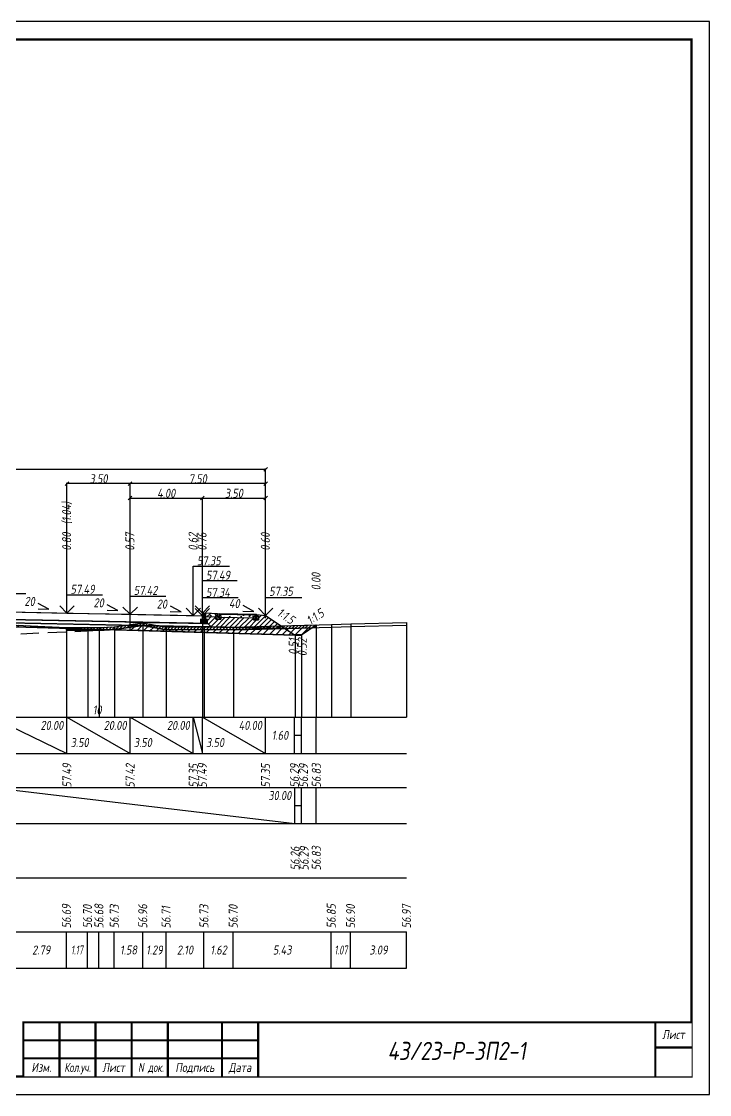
# Model space of a CAD drawing. Extents: x -717 to 1451, y -133302 to 233.
# Drawn here: x 199.4 to 389.9, y -71902.4 to -71605.4 of the extents above; entities that cross this region are included whole.
import ezdxf
from ezdxf.enums import TextEntityAlignment as Align

# ---------------------------------------------------------------- set-up
doc = ezdxf.new("R2010")
doc.units = 0
doc.linetypes.add('штриховая', pattern=[0.75, 0.5, -0.25])
for name, color, linetype in [('Зарамочное оформление', 7, 'Continuous'), ('Интерполированный поперечник', 2, 'Continuous'), ('КОД_399', 252, 'Continuous'), ('Код_510', 7, 'Continuous'), ('Код_514', 1, 'Continuous'), ('Код_516', 1, 'Continuous'), ('Контур_0', 7, 'Continuous'), ('Контур_2660', 7, 'Continuous'), ('Контур_2665', 7, 'Continuous'), ('Контур_400', 7, 'Continuous'), ('Контур_508', 7, 'Continuous'), ('Контур_512', 7, 'Continuous'), ('Контур_513', 7, 'Continuous'), ('Красный поперечник', 1, 'Continuous'), ('Объём_2501', 7, 'Continuous'), ('Объём_2650', 7, 'Continuous'), ('Объём_2660', 7, 'Continuous'), ('Объём_2661', 7, 'Continuous'), ('Объём_2662', 7, 'Continuous'), ('Объём_2663', 7, 'Continuous'), ('Объём_2664', 7, 'Continuous'), ('Объём_2665', 7, 'Continuous'), ('Объём_2666', 7, 'Continuous'), ('Объём_2667', 7, 'Continuous'), ('Объём_2668', 7, 'Continuous'), ('Объём_2669', 7, 'Continuous'), ('Объём_2675', 7, 'Continuous'), ('Откосы', 7, 'Continuous'), ('Отметки покрытия', 7, 'Continuous'), ('Рабочие отметки', 7, 'Continuous'), ('Рабочие отметки доп.', 7, 'Continuous'), ('Слои выравнивания', 7, 'Continuous'), ('Таблица', 7, 'Continuous'), ('Уклоны проезжей части', 7, 'Continuous'), ('Черный поперечник', 3, 'Continuous')]:
    doc.layers.add(name, color=color, linetype=linetype)
for name, color, linetype, true_color in [('Контур_2540', 2, 'Continuous', 0xffff00), ('Контур_2562', 3, 'Continuous', 0x00ff00), ('Контур_2570', 7, 'Continuous', 0x80ff00), ('Контур_2736', 4, 'Continuous', 0x00ffff), ('Контур_2737', 4, 'Continuous', 0x00ffff), ('Контур_2738', 4, 'Continuous', 0x00ffff), ('Контур_2739', 4, 'Continuous', 0x00ffff), ('Контур_2741', 4, 'Continuous', 0x00ffff), ('Контур_2742', 4, 'Continuous', 0x00ffff), ('Контур_2743', 4, 'Continuous', 0x00ffff), ('Контур_2744', 7, 'Continuous', 0xa4ffff), ('Контур_2745', 7, 'Continuous', 0xa4ffff), ('Контур_2747', 4, 'Continuous', 0x00ffff), ('Контур_2748', 4, 'Continuous', 0x00ffff), ('Контур_2749', 4, 'Continuous', 0x00ffff), ('Контур_2750', 4, 'Continuous', 0x00ffff), ('Контур_2751', 4, 'Continuous', 0x00ffff), ('Контур_2752', 4, 'Continuous', 0x00ffff), ('Контур_402', 7, 'Continuous', 0xff6464), ('Контур_703', 4, 'Continuous', 0x00ffff), ('Контур_705', 4, 'Continuous', 0x00ffff), ('Контур_707', 4, 'Continuous', 0x00ffff), ('Контур_720', 131, 'Continuous', 0xaaffff), ('Объём_2500', 7, 'Continuous', 0xc0c0c0), ('Объём_2520', 7, 'Continuous', 0x80ffff), ('Объём_2540', 2, 'Continuous', 0xffff00), ('Объём_2562', 3, 'Continuous', 0x00ff00), ('Объём_2563', 7, 'Continuous', 0xff8000), ('Объём_2570', 7, 'Continuous', 0x80ff00), ('Объём_2600', 7, 'Continuous', 0x808000), ('Объём_2620', 2, 'Continuous', 0xffff00), ('Объём_2746', 2, 'Continuous', 0xffff00)]:
    doc.layers.add(name, color=color, linetype=linetype, true_color=true_color)
doc.styles.get("Standard").update_dxf_attribs({"font": 'txt', "height": 2.5})
doc.styles.add('М', font='romand.shx', dxfattribs={"width": 0.8, "oblique": 10, "height": 2.5})
doc.dimstyles.get("Standard").update_dxf_attribs({"dimtxt": 0.18, "dimasz": 0.18, "dimexe": 0.18, "dimexo": 0.0625, "dimgap": 0.09, "dimtad": 0, "dimtih": 1, "dimtoh": 1, "dimdec": 4, "dimzin": 0, "dimdsep": 46, "dimtxsty": 'Standard', "dimcen": 0.09, "dimadec": 0, "dimazin": 0, "dimtfac": 1, "dimtdec": 4, "dimtofl": 0, "dimtmove": 0, "dimatfit": 3, "dimfxl": 1, "dimtolj": 1, "dimtzin": 0, "dimarcsym": 0})

# ---------------------------------------------------------------- blocks, each defined once
blk = doc.blocks.new('Штамп')
at = {"linetype": 'Continuous'}
blk.add_wipeout([(199.95, -411.25), (384.95, -411.25), (384.95, -426.25), (199.95, -426.25)], dxfattribs=at).dxf.layer = 'Зарамочное оформление'
at = {"layer": 'Зарамочное оформление', "linetype": 'Continuous', "lineweight": -3, "const_width": 0.6, "flags": 128}
for points in [[(199.95, -426.25), (199.95, -411.25), (384.95, -411.25)], [(209.95, -411.25), (209.95, -426.25)], [(219.95, -411.25), (219.95, -426.25)], [(229.95, -411.25), (229.95, -426.25)], [(239.95, -411.25), (239.95, -426.25)], [(254.95, -411.25), (254.95, -426.25)], [(264.95, -411.25), (264.95, -426.25)], [(374.95, -411.25), (374.95, -426.25)], [(199.95, -416.25), (264.95, -416.25)], [(374.95, -418.25), (384.95, -418.25)], [(199.95, -421.25), (264.95, -421.25)]]:
    blk.add_lwpolyline(points, dxfattribs=at)
at = {"linetype": 'Continuous', "insert": (319.95, -419.17), "char_height": 5, "width": 110, "attachment_point": 5, "style": 'М'}
blk.add_mtext('{\\Q10;\\W0.8;43/23-Р-ЗП2-1}', dxfattribs=at)
at = {"layer": 'Зарамочное оформление', "linetype": 'Continuous', "style": 'М', "oblique": 10}
for s, width, p in [('Лист', 0.8, (379.95, -414.66)), ('Изм.', 0.8, (204.95, -423.75)), ('Кол.уч.', 0.7, (214.95, -423.75)), ('Лист', 0.8, (224.95, -423.75)), ('N док.', 0.7, (235.28, -423.75)), ('Подпись', 0.8, (247.45, -423.75)), ('Дата', 0.8, (259.95, -423.75))]:
    blk.add_text(s, height=2.5, dxfattribs=dict(at, width=width)).set_placement(p, align=Align.MIDDLE_CENTER)
blk = doc.blocks.new('шифр')
blk.add_blockref('Штамп', (0, -71531))
blk = doc.blocks.new('_Oblique')
at = {"color": 0, "linetype": 'ByBlock', "lineweight": -2}
blk.add_line((-0.5, -0.5), (0.5, 0.5), dxfattribs=at)
blk = doc.blocks.new('*D3434')
at = {"color": 0, "lineweight": -2, "transparency": 16777216}
for p, q in [((249.51, -71769.9), (249.51, -71737.16)), ((249.51, -71737.34), (267.01, -71737.34)), ((267.01, -71769.85), (267.01, -71737.16))]:
    blk.add_line(p, q, dxfattribs=at)
at = {"layer": 'Defpoints', "color": 0, "transparency": 16777216}
for p in [(267.01, -71737.34), (249.51, -71769.96), (267.01, -71769.91)]:
    blk.add_point(p, dxfattribs=at)
at = {"color": 0, "lineweight": -2, "transparency": 16777216, "rotation": 180}
blk.add_blockref('_Oblique', (249.51, -71737.34), dxfattribs=at)
at = {"color": 0, "lineweight": -2, "transparency": 16777216}
blk.add_blockref('_Oblique', (267.01, -71737.34), dxfattribs=at)
at = {"color": 0, "transparency": 16777216, "insert": (258.26, -71736), "char_height": 2.5, "width": 9.5833, "attachment_point": 5, "style": 'М'}
blk.add_mtext('\\A1;3.50', dxfattribs=at)
blk = doc.blocks.new('*D3436')
at = {"color": 0, "lineweight": -2, "transparency": 16777216}
for p, q in [((229.51, -71769.5), (229.51, -71737.16)), ((229.51, -71737.34), (249.51, -71737.34)), ((249.51, -71769.9), (249.51, -71737.16))]:
    blk.add_line(p, q, dxfattribs=at)
at = {"layer": 'Defpoints', "color": 0, "transparency": 16777216}
for p in [(249.51, -71737.34), (229.51, -71769.56), (249.51, -71769.96)]:
    blk.add_point(p, dxfattribs=at)
at = {"color": 0, "lineweight": -2, "transparency": 16777216, "rotation": 180}
blk.add_blockref('_Oblique', (229.51, -71737.34), dxfattribs=at)
at = {"color": 0, "lineweight": -2, "transparency": 16777216}
blk.add_blockref('_Oblique', (249.51, -71737.34), dxfattribs=at)
at = {"color": 0, "transparency": 16777216, "insert": (239.51, -71736), "char_height": 2.5, "width": 9.1667, "attachment_point": 5, "style": 'М'}
blk.add_mtext('\\A1;4.00', dxfattribs=at)
blk = doc.blocks.new('*D3438')
at = {"color": 0, "lineweight": -2, "transparency": 16777216}
for p, q in [((212.01, -71769.15), (212.01, -71733.16)), ((229.51, -71733.34), (212.01, -71733.34)), ((229.51, -71769.5), (229.51, -71733.16))]:
    blk.add_line(p, q, dxfattribs=at)
at = {"layer": 'Defpoints', "color": 0, "transparency": 16777216}
for p in [(212.01, -71733.34), (212.01, -71769.21), (229.51, -71769.56)]:
    blk.add_point(p, dxfattribs=at)
at = {"color": 0, "lineweight": -2, "transparency": 16777216, "rotation": 180}
blk.add_blockref('_Oblique', (212.01, -71733.34), dxfattribs=at)
at = {"color": 0, "lineweight": -2, "transparency": 16777216}
blk.add_blockref('_Oblique', (229.51, -71733.34), dxfattribs=at)
at = {"color": 0, "transparency": 16777216, "insert": (220.76, -71732), "char_height": 2.5, "width": 9.5833, "attachment_point": 5, "style": 'М'}
blk.add_mtext('\\A1;3.50', dxfattribs=at)
blk = doc.blocks.new('*D3439')
at = {"color": 0, "lineweight": -2, "transparency": 16777216}
for p, q in [((229.51, -71769.5), (229.51, -71733.16)), ((267.01, -71733.34), (229.51, -71733.34)), ((267.01, -71770.6), (267.01, -71733.16))]:
    blk.add_line(p, q, dxfattribs=at)
at = {"layer": 'Defpoints', "color": 0, "transparency": 16777216}
for p in [(229.51, -71733.34), (229.51, -71769.56), (267.01, -71770.66)]:
    blk.add_point(p, dxfattribs=at)
at = {"color": 0, "lineweight": -2, "transparency": 16777216, "rotation": 180}
blk.add_blockref('_Oblique', (229.51, -71733.34), dxfattribs=at)
at = {"color": 0, "lineweight": -2, "transparency": 16777216}
blk.add_blockref('_Oblique', (267.01, -71733.34), dxfattribs=at)
at = {"color": 0, "transparency": 16777216, "insert": (248.26, -71732), "char_height": 2.5, "width": 9.5833, "attachment_point": 5, "style": 'М'}
blk.add_mtext('\\A1;7.50', dxfattribs=at)
blk = doc.blocks.new('*D3441')
at = {"color": 0, "lineweight": -2, "transparency": 16777216}
for p, q in [((115.51, -71770.6), (115.51, -71729.19)), ((115.51, -71729.37), (267.01, -71729.37)), ((267.01, -71770.6), (267.01, -71729.19))]:
    blk.add_line(p, q, dxfattribs=at)
at = {"layer": 'Defpoints', "color": 0, "transparency": 16777216}
for p in [(267.01, -71729.37), (115.51, -71770.66), (267.01, -71770.66)]:
    blk.add_point(p, dxfattribs=at)
at = {"color": 0, "lineweight": -2, "transparency": 16777216, "rotation": 180}
blk.add_blockref('_Oblique', (115.51, -71729.37), dxfattribs=at)
at = {"color": 0, "lineweight": -2, "transparency": 16777216}
blk.add_blockref('_Oblique', (267.01, -71729.37), dxfattribs=at)
at = {"color": 0, "transparency": 16777216, "insert": (191.26, -71728.03), "char_height": 2.5, "width": 11.6667, "attachment_point": 5, "style": 'М'}
blk.add_mtext('\\A1;30.30', dxfattribs=at)
blk = doc.blocks.new('БР100.30.18')
at = {"linetype": 'Continuous', "lineweight": 13}
h = blk.add_hatch(dxfattribs=at)
h.set_pattern_fill('ANSI35', scale=5)
h.set_pattern_definition([(45, (-1504.996, -4799.2297), (-0.88388348, 0.88388348), []), (45, (-1504.1121, -4799.2297), (-0.88388348, 0.88388348), [1.5625, -0.3125, 0, -0.3125])])
h.paths.add_polyline_path([(0.3, 3.47), (1.8, 3.47), (1.8, -1.03), (0, -1.03), (0, 1.97)])
h = blk.add_hatch(dxfattribs=at)
h.set_pattern_fill('ANSI35', scale=5, angle=90)
h.set_pattern_definition([(135, (-1504.996, -4800.7297), (-0.88388348, -0.88388348), []), (135, (-1504.996, -4799.8458), (-0.88388348, -0.88388348), [1.5625, -0.3125, 0, -0.3125])])
h.paths.add_polyline_path([(-1, -0.03), (0, -0.03), (0, -1.03), (1.8, -1.03), (1.8, -0.03), (2.8, -0.03), (2.8, -2.03), (-1, -2.03)])
at = {"color": 7, "lineweight": 30}
blk.add_lwpolyline([(1.8, -1.03), (0, -1.03), (0, 1.97), (0.3, 3.47), (1.8, 3.47)], close=True, dxfattribs=at)
at = {"linetype": 'Continuous'}
blk.add_lwpolyline([(0, -0.03), (-1, -0.03), (-1, -2.03), (2.8, -2.03), (2.8, -0.03), (1.8, -0.03)], dxfattribs=at)

msp = doc.modelspace()

# ---------------------------------------------------------------- linework, layer by layer
at = {"flags": 128}
msp.add_lwpolyline([(-30.054, -71902.421), (389.946, -71902.421), (389.946, -71605.421), (-30.054, -71605.421)], close=True, dxfattribs=at)
at = {"const_width": 0.6, "flags": 128}
msp.add_lwpolyline([(-10.054, -71897.421), (384.946, -71897.421), (384.946, -71610.421), (-10.054, -71610.421)], close=True, dxfattribs=at)

# ---------------------------------------------------------------- texts
at = {"linetype": 'Continuous', "style": 'М', "oblique": 10, "width": 0.8}
msp.add_text('235', height=2.5, dxfattribs=at).set_placement((380.312, -71893.509), align=Align.MIDDLE)

# ---------------------------------------------------------------- next in the draw order: block references
msp.add_blockref('шифр', (0, 59.829))

# ---------------------------------------------------------------- next in the draw order: hatches: boundary and pattern name
at = {"linetype": 'Continuous'}
h = msp.add_hatch(dxfattribs=at)
h.set_pattern_fill('AR-HBONE', color=253, scale=0.3)
h.set_pattern_definition([(45, (-45.5582, -77575.1832), (0, 1.69705627), [3.6, -1.2]), (135, (-44.7096, -77574.3346), (1e-16, 1.69705627), [3.6, -1.2])])
h.paths.add_polyline_path([(254.135, -71769.334), (254.135, -71770.334), (254.135, -71770.334)])
h.paths.add_polyline_path([(250.414, -71769.185), (253.735, -71769.334), (253.735, -71769.834), (253.235, -71769.834), (253.235, -71770.212), (250.413, -71770.086)])
at = {"linetype": 'Continuous', "lineweight": 13}
h = msp.add_hatch(dxfattribs=at)
h.set_pattern_fill('ANSI35', scale=5, angle=90)
h.set_pattern_definition([(135, (-1613.9489, -6041.7056), (-0.883883476, -0.883883476), []), (135, (-1613.9489, -6040.8218), (-0.883883476, -0.883883476), [1.5625, -0.3125, 0, -0.3125])])
h.paths.add_polyline_path([(253.235, -71769.834), (253.735, -71769.834), (253.735, -71770.334), (254.135, -71770.334), (254.135, -71769.834), (254.635, -71769.834), (254.635, -71770.834), (253.235, -71770.834)])
at = {"linetype": 'Continuous'}
h = msp.add_hatch(dxfattribs=at)
h.set_pattern_fill('ANSI31', color=256, scale=15, angle=45, style=0)
h.set_pattern_definition([(90, (-1657.9944, -76722.9647), (-1.875, 3e-16), [])])
h.paths.add_polyline_path([(264.13, -71769.54), (254.135, -71769.334), (254.135, -71769.534), (264.13, -71769.732)])
at = {"linetype": 'Continuous', "lineweight": 13}
h = msp.add_hatch(dxfattribs=at)
h.set_pattern_fill('ANSI35', scale=5, angle=90)
h.set_pattern_definition([(135, (-1603.5534, -6041.9117), (-0.883883476, -0.883883476), []), (135, (-1603.5534, -6041.0279), (-0.883883476, -0.883883476), [1.5625, -0.3125, 0, -0.3125])])
h.paths.add_polyline_path([(263.63, -71770.04), (264.13, -71770.04), (264.13, -71770.54), (264.53, -71770.54), (264.53, -71770.04), (265.03, -71770.04), (265.03, -71771.04), (263.63, -71771.04)])
at = {"layer": 'КОД_399'}
h = msp.add_hatch(dxfattribs=at)
h.set_pattern_fill('AR-CONC', scale=0.7, angle=45, style=0)
h.set_pattern_definition([(95, (-1658.0763, -76723.054), (3.860864, 3.2396496), [0.525, -5.775]), (40, (-1658.0763, -76723.054), (-4.409945, 3.036377), [0.42, -4.62]), (145.45144, (-1657.7546, -76722.784), (-0.549081, 6.2760265), [0.4461813, -4.907995]), (91.1842, (-1659.066, -76722.064), (6.101854, 4.4632964), [0.7875, -8.6625]), (141.63564, (-1658.558, -76721.692), (-0.1953, 9.447982), [0.669272, -7.361996]), (36.18416, (-1659.066, -76722.064), (-0.1953, 9.447982), [0.63, -6.93]), (66, (-1658.324, -76721.8165), (4.947401, 0.9616773), [0.525, -5.775]), (11, (-1658.324, -76721.8165), (-2.38496, 4.793659), [0.42, -4.62]), (116.45144, (-1657.9115, -76721.7363), (2.562441, 5.7553363), [0.4461813, -4.907995]), (82.5, (-1658.0763, -76723.0539), (-1.5875523, 1.7079287), [0, -4.564, 0, -4.69, 0, -4.6375]), (52.5, (-1658.0763, -76723.054), (-0.6501106, 3.2543661), [0, -2.674, 0, -4.459, 0, -1.7675]), (12.5, (-1659.1801, -76724.1577), (2.7539272, 2.5306453), [0, -1.75, 0, -5.46, 0, -7.245]), (2.5, (-1659.675, -76724.6527), (2.3911299, 3.3821186), [0, -2.275, 0, -3.626, 0, -5.145])])
h.paths.add_polyline_path([(263.63, -71770.04), (264.13, -71770.04), (264.13, -71769.732), (254.135, -71769.534), (254.135, -71769.834), (254.635, -71769.834), (254.635, -71770.294), (263.63, -71770.472)])
at = {"layer": 'Объём_2563'}
h = msp.add_hatch(dxfattribs=at)
h.set_pattern_fill('ANSI31', color=256, scale=0.3)
h.paths.add_polyline_path([(115.514, -71770.599), (133.014, -71769.899), (133.014, -71772.049), (131.514, -71772.079), (130.595, -71772.997), (111.338, -71773.382)])
h.paths.add_polyline_path([(251.932, -71772.997), (251.014, -71772.079), (249.514, -71772.049), (249.514, -71771.899), (250.912, -71771.9), (250.913, -71770.9), (250.413, -71770.9), (250.413, -71770.086), (253.235, -71770.212), (253.235, -71770.834), (254.635, -71770.834), (254.635, -71770.291), (263.63, -71770.473), (263.63, -71771.04), (265.03, -71771.04), (265.03, -71770.04), (264.53, -71770.04), (264.53, -71769.54), (267.014, -71769.849), (272.349, -71773.406)])
at = {"layer": 'Объём_2570'}
h = msp.add_hatch(dxfattribs=at)
h.set_pattern_fill('ANSI31', color=256, scale=0.2)
h.paths.add_polyline_path([(127.114, -71774.582), (116.121, -71777.055), (109.303, -71778.706), (108.042, -71778.75), (105, -71778.358), (105, -71777.608), (108.042, -71778), (109.303, -71777.956), (116.121, -71776.305), (127.114, -71773.832)])
h.paths.add_polyline_path([(281.069, -71773.208), (258.106, -71773.833), (250.015, -71773.688), (239.516, -71773.802), (233.061, -71772.578), (225.183, -71773.688), (220.931, -71773.953), (217.76, -71773.859), (211.919, -71773.925), (211.919, -71773.175), (217.76, -71773.109), (220.931, -71773.203), (225.183, -71772.938), (233.061, -71771.828), (239.516, -71773.052), (250.015, -71772.938), (258.106, -71773.083), (281.069, -71772.458)])
at = {"layer": 'Объём_2600'}
h = msp.add_hatch(dxfattribs=at)
h.set_pattern_fill('ANSI31', color=6, scale=0.4)
h.paths.add_polyline_path([(143.724, -71772.659), (147.392, -71772.379), (147.392, -71774.1), (126.466, -71774.728), (127.114, -71774.582), (127.114, -71773.832)])
h.paths.add_polyline_path([(193.654, -71772.234), (197.989, -71772.494), (211.919, -71773.175), (211.919, -71773.404), (191.264, -71772.784), (191.264, -71772.19)])
h.paths.add_polyline_path([(229.514, -71773.078), (233.061, -71772.578), (239.516, -71773.802), (250.015, -71773.688), (258.106, -71773.833), (279.896, -71773.24), (276.998, -71775.172), (275.193, -71775.172), (275.193, -71775.302), (229.514, -71773.931)])
h = msp.add_hatch(dxfattribs=at)
h.set_pattern_fill('HONEY', color=5, scale=0.3)
h.paths.add_polyline_path([(116.121, -71777.055), (109.303, -71778.706), (108.042, -71778.75), (105, -71778.358), (105, -71777.608), (108.512, -71775.266), (126.466, -71774.728)])
h.paths.add_polyline_path([(220.931, -71773.953), (217.76, -71773.859), (211.919, -71773.925), (211.919, -71773.404), (223.952, -71773.765)])
at = {"layer": 'Объём_2620'}
h = msp.add_hatch(dxfattribs=at)
h.set_pattern_fill('ANSI31', color=2, scale=0.1)
h.paths.add_polyline_path([(274.998, -71775.172), (275.193, -71775.302), (276.803, -71775.302), (276.998, -71775.172)])

# ---------------------------------------------------------------- next in the draw order: linework, layer by layer
for points in [[(253.735, -71769.334), (250.414, -71769.185), (250.413, -71770.086), (253.235, -71770.212), (253.235, -71769.834), (253.735, -71769.834), (253.735, -71769.334)], [(254.135, -71769.834), (254.635, -71769.834), (254.635, -71770.834), (253.235, -71770.834), (253.235, -71769.834), (253.735, -71769.834), (253.735, -71770.334), (254.135, -71770.334), (254.135, -71769.834)], [(253.735, -71769.334), (254.135, -71769.334), (254.135, -71770.334), (253.735, -71770.334), (253.735, -71769.334)], [(264.53, -71769.54), (254.135, -71769.334)], [(264.13, -71769.732), (254.135, -71769.534)], [(264.53, -71770.04), (265.03, -71770.04), (265.03, -71771.04), (263.63, -71771.04), (263.63, -71770.04), (264.13, -71770.04), (264.13, -71770.54), (264.53, -71770.54), (264.53, -71770.04)], [(264.13, -71769.54), (264.53, -71769.54), (264.53, -71770.54), (264.13, -71770.54), (264.13, -71769.54)]]:
    msp.add_lwpolyline(points)
at = {"color": 2}
msp.add_lwpolyline([(274.998, -71775.172), (275.193, -71775.302), (276.803, -71775.302), (276.998, -71775.172), (274.998, -71775.172)], dxfattribs=at)
at = {"layer": 'Интерполированный поперечник', "linetype": 'штриховая', "ltscale": 10, "flags": 128}
msp.add_lwpolyline([(109.303, -71778.706), (220.931, -71773.953)], dxfattribs=at)
at = {"layer": 'Код_510'}
for p, q in [((211.865, -71867.421), (211.865, -71857.421)), ((217.705, -71867.421), (217.705, -71857.421)), ((220.877, -71867.421), (220.877, -71857.421)), ((225.129, -71867.421), (225.129, -71857.421)), ((233.007, -71867.421), (233.007, -71857.421)), ((239.461, -71867.421), (239.461, -71857.421)), ((249.96, -71867.421), (249.96, -71857.421)), ((258.052, -71867.421), (258.052, -71857.421)), ((285.195, -71867.421), (285.195, -71857.421)), ((290.558, -71867.421), (290.558, -71857.421)), ((306.014, -71867.421), (306.014, -71857.421))]:
    msp.add_line(p, q, dxfattribs=at)
at = {"layer": 'Код_514'}
for p, q in [((191.264, -71798), (212.014, -71808)), ((212.014, -71808), (212.014, -71798)), ((212.014, -71798), (229.514, -71808)), ((229.514, -71808), (229.514, -71798)), ((229.514, -71798), (247.014, -71808)), ((247.014, -71808), (247.014, -71798)), ((247.014, -71798), (249.514, -71808)), ((249.514, -71808), (249.514, -71798)), ((249.514, -71808), (249.514, -71798)), ((249.514, -71798), (267.014, -71808)), ((267.014, -71808), (267.014, -71798)), ((274.998, -71808), (274.998, -71798)), ((276.998, -71808), (276.998, -71798)), ((281.069, -71808), (281.069, -71798)), ((274.998, -71803), (276.998, -71803))]:
    msp.add_line(p, q, dxfattribs=at)
at = {"layer": 'Код_516'}
for p, q in [((191.209, -71817.421), (275.139, -71827.421)), ((275.139, -71827.421), (275.139, -71817.421)), ((275.139, -71827.421), (275.139, -71817.421)), ((276.943, -71827.421), (276.943, -71817.421)), ((281.014, -71827.421), (281.014, -71817.421)), ((275.139, -71822.421), (276.943, -71822.421))]:
    msp.add_line(p, q, dxfattribs=at)
at = {"layer": 'Контур_0', "color": 250, "flags": 128}
for points in [[(247.014, -71771.999), (191.264, -71770.884), (191.264, -71768.734), (249.514, -71769.899), (249.514, -71772.049), (247.014, -71771.999), (247.014, -71771.999)], [(249.514, -71772.949), (191.264, -71771.784), (191.264, -71770.884), (251.014, -71772.079), (251.932, -71772.997), (249.514, -71772.949), (249.514, -71772.949)]]:
    msp.add_lwpolyline(points, dxfattribs=at)
at = {"layer": 'Контур_0', "flags": 128}
for points in [[(267.014, -71769.849), (271.325, -71772.723), (271.325, -71772.723), (271.325, -71772.723), (271.325, -71772.723), (271.325, -71772.723), (271.325, -71772.723), (271.325, -71772.723), (271.325, -71772.723), (271.325, -71772.723), (271.325, -71772.723), (271.325, -71772.723), (271.325, -71772.723), (271.325, -71772.723), (271.325, -71772.723), (274.998, -71775.172)], [(267.014, -71769.849), (271.325, -71772.723), (271.325, -71772.723), (271.325, -71772.723), (271.325, -71772.723), (271.325, -71772.723), (271.325, -71772.723), (271.325, -71772.723), (271.325, -71772.723), (271.325, -71772.723), (271.325, -71772.723), (271.325, -71772.723), (271.325, -71772.723), (271.325, -71772.723), (271.325, -71772.723), (274.998, -71775.172), (276.998, -71775.172), (281.069, -71772.458), (281.069, -71772.458), (281.069, -71772.458), (281.069, -71772.458), (281.069, -71772.458), (281.069, -71772.458), (281.069, -71772.458), (281.069, -71772.458), (281.069, -71772.458), (281.069, -71772.458), (281.069, -71772.458), (281.069, -71772.458), (281.069, -71772.458)], [(249.514, -71772.049), (251.014, -71772.079), (251.932, -71772.997), (272.349, -71773.406)]]:
    msp.add_lwpolyline(points, dxfattribs=at)
at = {"layer": 'Контур_2540', "color": 250, "flags": 128}
msp.add_lwpolyline([(274.856, -71775.292), (191.264, -71772.784), (191.264, -71771.784), (272.349, -71773.406), (275.193, -71775.302), (274.856, -71775.292), (274.856, -71775.292)], dxfattribs=at)
at = {"layer": 'Контур_2562', "flags": 128}
msp.add_lwpolyline([(267.014, -71769.849), (267.014, -71769.849), (267.014, -71769.849), (267.014, -71769.849), (267.014, -71769.849)], dxfattribs=at)
at = {"layer": 'Контур_2570', "flags": 128}
msp.add_lwpolyline([(197.989, -71772.494), (211.919, -71773.175), (211.919, -71773.925), (217.76, -71773.859), (220.931, -71773.953), (225.183, -71773.688), (233.061, -71772.578), (239.516, -71773.802), (250.015, -71773.688), (258.106, -71773.833), (285.249, -71773.094), (290.612, -71772.873), (306.069, -71772.521)], dxfattribs=at)
at = {"layer": 'Контур_2660', "flags": 128}
msp.add_lwpolyline([(191.264, -71772.784), (275.193, -71775.302)], dxfattribs=at)
at = {"layer": 'Контур_2665', "flags": 128}
msp.add_lwpolyline([(267.014, -71769.849), (267.014, -71769.849)], dxfattribs=at)
at = {"layer": 'Контур_2736', "flags": 128}
for points in [[(267.014, -71769.849), (271.325, -71772.723)], [(271.325, -71772.723), (274.998, -71775.172)]]:
    msp.add_lwpolyline(points, dxfattribs=at)
at = {"layer": 'Контур_2737', "flags": 128}
msp.add_lwpolyline([(271.325, -71772.723), (271.325, -71772.723)], dxfattribs=at)
at = {"layer": 'Контур_2738', "flags": 128}
msp.add_lwpolyline([(271.325, -71772.723), (271.325, -71772.723)], dxfattribs=at)
at = {"layer": 'Контур_2739', "flags": 128}
msp.add_lwpolyline([(271.325, -71772.723), (271.325, -71772.723)], dxfattribs=at)
at = {"layer": 'Контур_2741', "flags": 128}
msp.add_lwpolyline([(281.069, -71772.458), (281.069, -71772.458)], dxfattribs=at)
at = {"layer": 'Контур_2742', "flags": 128}
msp.add_lwpolyline([(281.069, -71772.458), (281.069, -71772.458)], dxfattribs=at)
at = {"layer": 'Контур_2743', "flags": 128}
msp.add_lwpolyline([(281.069, -71772.458), (281.069, -71772.458)], dxfattribs=at)
at = {"layer": 'Контур_2744', "flags": 128}
msp.add_lwpolyline([(281.069, -71772.458), (281.069, -71772.458)], dxfattribs=at)
msp.add_lwpolyline([(281.069, -71772.458), (281.069, -71772.458)], dxfattribs=at)
msp.add_lwpolyline([(281.069, -71772.458), (281.069, -71772.458)], dxfattribs=at)
msp.add_lwpolyline([(281.069, -71772.458), (281.069, -71772.458)], dxfattribs=at)
msp.add_lwpolyline([(281.069, -71772.458), (281.069, -71772.458)], dxfattribs=at)
msp.add_lwpolyline([(281.069, -71772.458), (281.069, -71772.458)], dxfattribs=at)
at = {"layer": 'Контур_2745', "flags": 128}
msp.add_lwpolyline([(271.325, -71772.723), (271.325, -71772.723)], dxfattribs=at)
msp.add_lwpolyline([(271.325, -71772.723), (271.325, -71772.723)], dxfattribs=at)
msp.add_lwpolyline([(271.325, -71772.723), (271.325, -71772.723)], dxfattribs=at)
msp.add_lwpolyline([(271.325, -71772.723), (271.325, -71772.723)], dxfattribs=at)
msp.add_lwpolyline([(271.325, -71772.723), (271.325, -71772.723)], dxfattribs=at)
msp.add_lwpolyline([(271.325, -71772.723), (271.325, -71772.723)], dxfattribs=at)
at = {"layer": 'Контур_2747', "flags": 128}
msp.add_lwpolyline([(271.325, -71772.723), (271.325, -71772.723)], dxfattribs=at)
at = {"layer": 'Контур_2748', "flags": 128}
msp.add_lwpolyline([(271.325, -71772.723), (271.325, -71772.723)], dxfattribs=at)
at = {"layer": 'Контур_2749', "flags": 128}
msp.add_lwpolyline([(271.325, -71772.723), (271.325, -71772.723)], dxfattribs=at)
at = {"layer": 'Контур_2750', "flags": 128}
msp.add_lwpolyline([(281.069, -71772.458), (281.069, -71772.458)], dxfattribs=at)
at = {"layer": 'Контур_2751', "flags": 128}
msp.add_lwpolyline([(281.069, -71772.458), (281.069, -71772.458)], dxfattribs=at)
at = {"layer": 'Контур_2752', "flags": 128}
msp.add_lwpolyline([(281.069, -71772.458), (281.069, -71772.458)], dxfattribs=at)
at = {"layer": 'Контур_400', "flags": 128}
msp.add_lwpolyline([(191.264, -71768.734), (212.014, -71769.149), (229.514, -71769.499), (229.514, -71769.499), (229.514, -71769.499), (229.514, -71769.499), (247.014, -71769.849), (247.014, -71769.849), (249.514, -71769.899)], dxfattribs=at)
at = {"layer": 'Контур_402', "flags": 128}
msp.add_lwpolyline([(108.512, -71775.266), (147.392, -71774.1), (147.392, -71772.379), (151.752, -71772.279), (170.727, -71771.795), (175.457, -71771.902), (191.264, -71772.19), (191.264, -71772.784), (275.193, -71775.302)], dxfattribs=at)
at = {"layer": 'Контур_508', "flags": 128}
msp.add_lwpolyline([(105, -71777.608), (108.512, -71775.266), (147.392, -71774.1), (147.392, -71772.379), (151.752, -71772.279), (170.727, -71771.795), (175.457, -71771.902), (191.264, -71772.19), (191.264, -71772.784), (275.193, -71775.302), (275.193, -71775.172), (276.998, -71775.172), (281.069, -71772.458)], dxfattribs=at)
at = {"layer": 'Контур_512', "flags": 128}
msp.add_lwpolyline([(191.264, -71772.784), (275.193, -71775.302), (275.193, -71775.172), (276.998, -71775.172), (281.069, -71772.458)], dxfattribs=at)
at = {"layer": 'Контур_513', "flags": 128}
msp.add_lwpolyline([(105, -71777.608), (108.512, -71775.266), (147.392, -71774.1), (147.392, -71772.379), (151.752, -71772.279), (170.727, -71771.795), (175.457, -71771.902), (191.264, -71772.19), (191.264, -71772.784), (275.193, -71775.302), (275.193, -71775.172), (276.998, -71775.172), (281.069, -71772.458)], dxfattribs=at)
at = {"layer": 'Контур_703', "flags": 128}
msp.add_lwpolyline([(267.014, -71769.849), (271.325, -71772.723)], dxfattribs=at)
at = {"layer": 'Контур_705', "flags": 128}
msp.add_lwpolyline([(271.325, -71772.723), (271.325, -71772.723)], dxfattribs=at)
at = {"layer": 'Контур_707', "flags": 128}
msp.add_lwpolyline([(276.998, -71775.172), (281.069, -71772.458)], dxfattribs=at)
at = {"layer": 'Контур_720', "flags": 128}
msp.add_lwpolyline([(274.998, -71775.172), (276.998, -71775.172)], dxfattribs=at)
at = {"layer": 'Красный поперечник'}
for p, q in [((191.264, -71768.734), (212.014, -71769.149)), ((212.014, -71769.149), (229.514, -71769.499)), ((229.514, -71769.499), (247.014, -71769.849)), ((247.014, -71769.849), (249.514, -71769.899)), ((267.014, -71769.849), (274.998, -71775.172)), ((276.998, -71775.172), (281.069, -71772.458)), ((281.069, -71772.458), (281.069, -71798)), ((274.998, -71775.172), (276.998, -71775.172)), ((275.193, -71775.172), (275.193, -71798)), ((275.193, -71775.302), (275.193, -71798)), ((276.998, -71775.172), (276.998, -71798))]:
    msp.add_line(p, q, dxfattribs=at)
at = {"layer": 'Объём_2500', "color": 250, "flags": 128}
for points in [[(247.014, -71771.999), (191.264, -71770.884), (191.264, -71768.734), (249.514, -71769.899), (249.514, -71772.049), (247.014, -71771.999), (247.014, -71771.999)], [(229.514, -71769.499), (249.514, -71769.899), (249.514, -71772.049), (247.014, -71771.999), (247.014, -71771.999), (247.014, -71771.999), (229.514, -71771.649), (229.514, -71769.499)]]:
    msp.add_lwpolyline(points, dxfattribs=at)
at = {"layer": 'Объём_2501', "flags": 128}
for points in [[(191.264, -71768.734), (212.014, -71769.149), (229.514, -71769.499), (229.514, -71769.499), (229.514, -71769.499), (229.514, -71769.499), (247.014, -71769.849), (247.014, -71769.849), (249.514, -71769.899)], [(229.514, -71769.499), (247.014, -71769.849), (247.014, -71769.849), (249.514, -71769.899)]]:
    msp.add_lwpolyline(points, dxfattribs=at)
at = {"layer": 'Объём_2520', "color": 250, "flags": 128}
for points in [[(249.514, -71772.949), (191.264, -71771.784), (191.264, -71770.884), (251.014, -71772.079), (251.932, -71772.997), (249.514, -71772.949), (249.514, -71772.949)], [(229.514, -71771.649), (251.014, -71772.079), (251.932, -71772.997), (249.514, -71772.949), (249.514, -71772.949), (249.514, -71772.949), (229.514, -71772.549), (229.514, -71771.649)]]:
    msp.add_lwpolyline(points, dxfattribs=at)
at = {"layer": 'Объём_2540', "color": 250, "flags": 128}
msp.add_lwpolyline([(274.856, -71775.292), (191.264, -71772.784), (191.264, -71771.784), (272.349, -71773.406), (275.193, -71775.302), (274.856, -71775.292), (274.856, -71775.292)], dxfattribs=at)
at = {"layer": 'Объём_2540', "flags": 128}
msp.add_lwpolyline([(229.514, -71772.549), (272.349, -71773.406), (275.193, -71775.302), (274.856, -71775.292), (274.856, -71775.292), (274.856, -71775.292), (229.514, -71773.931), (229.514, -71772.549)], dxfattribs=at)
at = {"layer": 'Объём_2562', "flags": 128}
msp.add_lwpolyline([(267.014, -71769.849), (267.014, -71769.849), (267.014, -71769.849), (267.014, -71769.849), (267.014, -71769.849)], dxfattribs=at)
msp.add_lwpolyline([(267.014, -71769.849), (267.014, -71769.849), (267.014, -71769.849), (267.014, -71769.849), (267.014, -71769.849)], dxfattribs=at)
at = {"layer": 'Объём_2563', "flags": 128}
msp.add_lwpolyline([(251.932, -71772.997), (251.014, -71772.079), (249.514, -71772.049), (249.514, -71771.899), (250.912, -71771.9), (250.913, -71770.9), (250.413, -71770.9), (250.413, -71770.086), (253.235, -71770.212), (253.235, -71770.834), (254.635, -71770.834), (254.635, -71770.291), (263.63, -71770.473), (263.63, -71771.04), (265.03, -71771.04), (265.03, -71770.04), (264.53, -71770.04), (264.53, -71769.54), (267.014, -71769.849), (272.349, -71773.406), (251.932, -71772.997), (251.932, -71772.997)], dxfattribs=at)
at = {"layer": 'Объём_2570', "flags": 128}
for points in [[(281.069, -71773.208), (258.106, -71773.833), (250.015, -71773.688), (239.516, -71773.802), (233.061, -71772.578), (225.183, -71773.688), (220.931, -71773.953), (217.76, -71773.859), (211.919, -71773.925), (211.919, -71773.175), (217.76, -71773.109), (220.931, -71773.203), (225.183, -71772.938), (233.061, -71771.828), (239.516, -71773.052), (250.015, -71772.938), (258.106, -71773.083), (281.069, -71772.458), (281.069, -71773.208), (281.069, -71773.208)], [(229.514, -71772.328), (233.061, -71771.828), (239.516, -71773.052), (250.015, -71772.938), (258.106, -71773.083), (281.069, -71772.458), (281.069, -71773.208), (281.069, -71773.208), (281.069, -71773.208), (258.106, -71773.833), (250.015, -71773.688), (239.516, -71773.802), (233.061, -71772.578), (229.514, -71773.078), (229.514, -71772.328)]]:
    msp.add_lwpolyline(points, dxfattribs=at)
at = {"layer": 'Объём_2600', "flags": 128}
msp.add_lwpolyline([(279.896, -71773.24), (281.069, -71772.458), (281.069, -71773.208), (279.896, -71773.24), (279.896, -71773.24)], dxfattribs=at)
msp.add_lwpolyline([(279.896, -71773.24), (281.069, -71772.458), (281.069, -71773.208), (279.896, -71773.24), (279.896, -71773.24)], dxfattribs=at)
at = {"layer": 'Объём_2600', "color": 5, "flags": 128}
msp.add_lwpolyline([(220.931, -71773.953), (217.76, -71773.859), (211.919, -71773.925), (211.919, -71773.404), (223.952, -71773.765), (220.931, -71773.953), (220.931, -71773.953)], dxfattribs=at)
at = {"layer": 'Объём_2650', "color": 6, "flags": 128}
for points in [[(193.654, -71772.234), (197.989, -71772.494), (211.919, -71773.175), (211.919, -71773.404), (191.264, -71772.784), (191.264, -71772.19), (193.654, -71772.234), (193.654, -71772.234)], [(229.514, -71773.078), (233.061, -71772.578), (239.516, -71773.802), (239.516, -71773.802), (239.516, -71773.802), (250.015, -71773.688), (258.106, -71773.833), (279.896, -71773.24), (276.998, -71775.172), (275.193, -71775.172), (275.193, -71775.302), (229.514, -71773.931), (229.514, -71773.078)]]:
    msp.add_lwpolyline(points, dxfattribs=at)
at = {"layer": 'Объём_2650', "flags": 128}
msp.add_lwpolyline([(239.516, -71773.802), (250.015, -71773.688), (258.106, -71773.833), (279.896, -71773.24), (276.998, -71775.172), (275.193, -71775.172), (275.193, -71775.302), (223.952, -71773.765), (225.183, -71773.688), (233.061, -71772.578), (239.516, -71773.802), (239.516, -71773.802)], dxfattribs=at)
at = {"layer": 'Объём_2660', "flags": 128}
for points in [[(191.264, -71772.784), (275.193, -71775.302)], [(229.514, -71773.931), (275.193, -71775.302)]]:
    msp.add_lwpolyline(points, dxfattribs=at)
at = {"layer": 'Объём_2661', "flags": 128}
msp.add_lwpolyline([(267.014, -71769.849), (271.325, -71772.723), (274.998, -71775.172)], dxfattribs=at)
msp.add_lwpolyline([(267.014, -71769.849), (271.325, -71772.723), (274.998, -71775.172)], dxfattribs=at)
at = {"layer": 'Объём_2662', "flags": 128}
msp.add_lwpolyline([(276.998, -71775.172), (281.069, -71772.458)], dxfattribs=at)
msp.add_lwpolyline([(276.998, -71775.172), (281.069, -71772.458)], dxfattribs=at)
at = {"layer": 'Объём_2663', "flags": 128}
msp.add_lwpolyline([(274.998, -71775.172), (276.998, -71775.172)], dxfattribs=at)
msp.add_lwpolyline([(274.998, -71775.172), (276.998, -71775.172)], dxfattribs=at)
at = {"layer": 'Объём_2664', "flags": 128}
msp.add_lwpolyline([(274.998, -71775.172), (276.998, -71775.172)], dxfattribs=at)
msp.add_lwpolyline([(274.998, -71775.172), (276.998, -71775.172)], dxfattribs=at)
at = {"layer": 'Объём_2665', "flags": 128}
msp.add_lwpolyline([(267.014, -71769.849), (267.014, -71769.849)], dxfattribs=at)
msp.add_lwpolyline([(267.014, -71769.849), (267.014, -71769.849)], dxfattribs=at)
at = {"layer": 'Объём_2666', "flags": 128}
for points in [[(267.014, -71769.849), (271.325, -71772.723)], [(267.014, -71769.849), (271.325, -71772.723)], [(271.325, -71772.723), (274.998, -71775.172)], [(271.325, -71772.723), (274.998, -71775.172)]]:
    msp.add_lwpolyline(points, dxfattribs=at)
at = {"layer": 'Объём_2667', "flags": 128}
for points in [[(271.325, -71772.723), (271.325, -71772.723)], [(271.325, -71772.723), (271.325, -71772.723)], [(281.069, -71772.458), (281.069, -71772.458)], [(281.069, -71772.458), (281.069, -71772.458)]]:
    msp.add_lwpolyline(points, dxfattribs=at)
at = {"layer": 'Объём_2668', "flags": 128}
for points in [[(271.325, -71772.723), (271.325, -71772.723)], [(271.325, -71772.723), (271.325, -71772.723)], [(281.069, -71772.458), (281.069, -71772.458)], [(281.069, -71772.458), (281.069, -71772.458)]]:
    msp.add_lwpolyline(points, dxfattribs=at)
at = {"layer": 'Объём_2669', "flags": 128}
for points in [[(271.325, -71772.723), (271.325, -71772.723)], [(271.325, -71772.723), (271.325, -71772.723)], [(281.069, -71772.458), (281.069, -71772.458)], [(281.069, -71772.458), (281.069, -71772.458)]]:
    msp.add_lwpolyline(points, dxfattribs=at)
at = {"layer": 'Объём_2675', "flags": 128}
for points in [[(271.325, -71772.723), (271.325, -71772.723)], [(271.325, -71772.723), (271.325, -71772.723)], [(271.325, -71772.723), (271.325, -71772.723)], [(271.325, -71772.723), (271.325, -71772.723)], [(271.325, -71772.723), (271.325, -71772.723)], [(271.325, -71772.723), (271.325, -71772.723)], [(271.325, -71772.723), (271.325, -71772.723)], [(271.325, -71772.723), (271.325, -71772.723)], [(271.325, -71772.723), (271.325, -71772.723)], [(271.325, -71772.723), (271.325, -71772.723)], [(271.325, -71772.723), (271.325, -71772.723)], [(271.325, -71772.723), (271.325, -71772.723)], [(281.069, -71772.458), (281.069, -71772.458)], [(281.069, -71772.458), (281.069, -71772.458)], [(281.069, -71772.458), (281.069, -71772.458)], [(281.069, -71772.458), (281.069, -71772.458)], [(281.069, -71772.458), (281.069, -71772.458)], [(281.069, -71772.458), (281.069, -71772.458)], [(281.069, -71772.458), (281.069, -71772.458)], [(281.069, -71772.458), (281.069, -71772.458)], [(281.069, -71772.458), (281.069, -71772.458)], [(281.069, -71772.458), (281.069, -71772.458)], [(281.069, -71772.458), (281.069, -71772.458)], [(281.069, -71772.458), (281.069, -71772.458)]]:
    msp.add_lwpolyline(points, dxfattribs=at)
at = {"layer": 'Объём_2746', "flags": 128}
for points in [[(211.919, -71773.404), (193.654, -71772.856), (193.654, -71772.234), (197.989, -71772.494), (211.919, -71773.175), (211.919, -71773.404), (211.919, -71773.404)], [(274.998, -71775.172), (275.193, -71775.172), (275.193, -71775.302), (223.952, -71773.765), (225.183, -71773.688), (233.061, -71772.578), (239.516, -71773.802), (250.015, -71773.688), (258.106, -71773.833), (272.405, -71773.443), (274.998, -71775.172), (274.998, -71775.172)], [(229.514, -71773.078), (233.061, -71772.578), (239.516, -71773.802), (250.015, -71773.688), (258.106, -71773.833), (272.405, -71773.443), (274.998, -71775.172), (274.998, -71775.172), (274.998, -71775.172), (275.193, -71775.172), (275.193, -71775.302), (229.514, -71773.931), (229.514, -71773.078)]]:
    msp.add_lwpolyline(points, dxfattribs=at)
at = {"layer": 'Откосы', "color": 1, "flags": 128}
for points in [[(204.008, -71767.989), (207.008, -71768.049), (204.038, -71766.489)], [(223.133, -71768.371), (226.133, -71768.431), (223.163, -71766.871)], [(240.633, -71768.721), (243.633, -71768.781), (240.663, -71767.221)], [(260.752, -71768.598), (263.749, -71768.718), (260.812, -71767.099)]]:
    msp.add_lwpolyline(points, dxfattribs=at)
at = {"layer": 'Отметки покрытия', "color": 1}
for p, q in [((247.014, -71769.849), (247.014, -71756.149)), ((247.014, -71756.149), (257.059, -71756.149)), ((249.514, -71769.149), (249.514, -71760.149)), ((249.514, -71760.149), (259.164, -71760.149)), ((191.264, -71763.734), (200.68, -71763.734)), ((212.014, -71769.149), (212.014, -71764.149)), ((212.014, -71764.149), (221.839, -71764.149)), ((229.514, -71769.499), (229.514, -71764.499)), ((229.514, -71764.499), (239.366, -71764.499)), ((249.514, -71769.899), (249.514, -71764.899)), ((249.514, -71764.899), (259.456, -71764.899)), ((267.014, -71769.849), (267.014, -71764.849)), ((267.014, -71764.849), (277.076, -71764.849)), ((212.014, -71769.149), (210.014, -71767.149)), ((212.014, -71769.149), (214.014, -71767.149)), ((229.514, -71769.499), (227.514, -71767.499)), ((229.514, -71769.499), (231.514, -71767.499)), ((247.014, -71769.849), (245.014, -71767.849)), ((247.014, -71769.849), (249.014, -71767.849)), ((249.514, -71769.149), (247.514, -71767.149)), ((249.514, -71769.899), (247.514, -71767.899)), ((249.514, -71769.149), (251.514, -71767.149)), ((249.514, -71769.899), (251.514, -71767.899)), ((267.014, -71769.849), (265.014, -71767.849)), ((267.014, -71769.849), (269.014, -71767.849))]:
    msp.add_line(p, q, dxfattribs=at)
at = {"layer": 'Слои выравнивания'}
msp.add_line((249.514, -71769.899), (249.514, -71798), dxfattribs=at)
at = {"layer": 'Таблица'}
for p, q in [((80, -71798), (306.069, -71798)), ((80, -71808), (306.069, -71808)), ((80, -71817.421), (306.069, -71817.421)), ((79.946, -71827.421), (306.014, -71827.421)), ((79.946, -71842.421), (306.014, -71842.421)), ((79.946, -71857.421), (306.014, -71857.421)), ((79.946, -71867.421), (306.014, -71867.421))]:
    msp.add_line(p, q, dxfattribs=at)
at = {"layer": 'Уклоны проезжей части', "color": 1, "flags": 128}
for points in [[(204.008, -71767.989), (207.008, -71768.049), (204.038, -71766.489)], [(223.133, -71768.371), (226.133, -71768.431), (223.163, -71766.871)], [(240.633, -71768.721), (243.633, -71768.781), (240.663, -71767.221)], [(260.752, -71768.598), (263.749, -71768.718), (260.812, -71767.099)]]:
    msp.add_lwpolyline(points, dxfattribs=at)
at = {"layer": 'Черный поперечник', "color": 7}
for p, q in [((225.183, -71772.938), (225.183, -71798)), ((233.061, -71771.828), (233.061, -71798)), ((250.015, -71772.938), (250.015, -71798)), ((285.249, -71772.344), (285.249, -71798)), ((290.612, -71772.123), (290.612, -71798)), ((306.069, -71771.771), (306.069, -71798)), ((211.919, -71773.175), (211.919, -71798)), ((217.76, -71773.109), (217.76, -71798)), ((220.931, -71773.203), (220.931, -71798)), ((239.516, -71773.052), (239.516, -71798)), ((258.106, -71773.083), (258.106, -71798))]:
    msp.add_line(p, q, dxfattribs=at)
at = {"layer": 'Черный поперечник', "flags": 128}
msp.add_lwpolyline([(197.989, -71772.494), (211.919, -71773.175), (217.76, -71773.109), (220.931, -71773.203), (225.183, -71772.938), (233.061, -71771.828), (239.516, -71773.052), (250.015, -71772.938), (258.106, -71773.083), (285.249, -71772.344), (290.612, -71772.123), (306.069, -71771.771)], dxfattribs=at)

# ---------------------------------------------------------------- next in the draw order: block references
at = {"lineweight": 18, "xscale": 0.5, "yscale": 0.5, "zscale": 0.5, "rotation": 359.9444632229611}
msp.add_blockref('БР100.30.18', (249.513, -71770.882), dxfattribs=at)

# ---------------------------------------------------------------- next in the draw order: texts
at = {"layer": 'Код_510', "style": 'М', "oblique": 10, "width": 0.8}
for s, p in [('56.69', (211.865, -71856.421)), ('56.70', (217.705, -71856.421)), ('56.68', (220.877, -71856.421)), ('56.73', (225.129, -71856.421)), ('56.96', (233.007, -71856.421)), ('56.71', (239.461, -71856.421)), ('56.73', (249.96, -71856.421)), ('56.70', (258.052, -71856.421)), ('56.85', (285.195, -71856.421)), ('56.90', (290.558, -71856.421)), ('56.97', (306.014, -71856.421))]:
    msp.add_text(s, height=2.5, rotation=90, dxfattribs=at).set_placement(p, align=Align.MIDDLE_LEFT)
at = {"layer": 'Код_510', "style": 'М', "oblique": 10}
for s, width, p in [('2.79', 0.8, (204.9, -71862.421)), ('1.17', 0.6, (214.785, -71862.421)), ('1.58', 0.8, (229.068, -71862.421)), ('1.29', 0.8, (236.234, -71862.421)), ('2.10', 0.8, (244.711, -71862.421)), ('1.62', 0.8, (254.006, -71862.421)), ('5.43', 0.8, (271.623, -71862.421)), ('1.07', 0.6, (287.876, -71862.421)), ('3.09', 0.8, (298.286, -71862.421))]:
    msp.add_text(s, height=2.5, dxfattribs=dict(at, width=width)).set_placement(p, align=Align.MIDDLE_CENTER)
at = {"layer": 'Код_514', "style": 'М', "oblique": 10, "width": 0.8}
for s, p in [('20.00', (211.014, -71799)), ('20.00', (228.514, -71799)), ('20.00', (246.014, -71799)), ('40.00', (266.014, -71799))]:
    msp.add_text(s, height=2.5, dxfattribs=at).set_placement(p, align=Align.TOP_RIGHT)
msp.add_text('1.60', height=2.5, dxfattribs=at).set_placement((271.006, -71803), align=Align.MIDDLE_CENTER)
for p in [(213.014, -71807), (230.514, -71807), (250.514, -71807)]:
    msp.add_text('3.50', height=2.5, dxfattribs=at).set_placement(p, align=Align.BOTTOM_LEFT)
for s, p in [('57.49', (212.014, -71817.463)), ('57.42', (229.514, -71817.463)), ('57.35', (247.014, -71817.463)), ('57.49', (249.514, -71817.463)), ('57.35', (267.014, -71817.463)), ('56.29', (274.998, -71817.463)), ('56.29', (277.498, -71817.463)), ('56.83', (281.069, -71817.463))]:
    msp.add_text(s, height=2.5, rotation=90, dxfattribs=at).set_placement(p, align=Align.MIDDLE_LEFT)
at = {"layer": 'Код_516', "style": 'М', "oblique": 10, "width": 0.8}
msp.add_text('30.00', height=2.5, dxfattribs=at).set_placement((274.139, -71818.421), align=Align.TOP_RIGHT)
for s, p in [('56.26', (275.193, -71840.371)), ('56.29', (277.693, -71840.371)), ('56.83', (281.069, -71840.371))]:
    msp.add_text(s, height=2.5, rotation=90, dxfattribs=at).set_placement(p, align=Align.MIDDLE_LEFT)
at = {"layer": 'Откосы', "color": 1, "style": 'М', "oblique": 10, "width": 0.8}
for s, rotation, p in [('20', 358.85423, (201.659, -71767.942)), ('20', 358.85423, (220.784, -71768.324)), ('20', 358.85423, (238.284, -71768.674)), ('40', 357.70938, (258.304, -71768.5)), ('1:1.5', 326.30994, (271.56, -71771.678)), ('1:1.5', 33.69007, (281.882, -71771.849))]:
    msp.add_text(s, height=2.5, rotation=rotation, dxfattribs=at).set_placement(p, align=Align.BOTTOM_CENTER)
at = {"layer": 'Отметки покрытия', "color": 1, "style": 'М', "oblique": 10, "width": 0.8}
for s, p in [('57.35', (248.014, -71756.703)), ('57.49', (250.514, -71760.703)), ('57.49', (213.014, -71764.573)), ('57.42', (230.514, -71764.891)), ('57.34', (250.514, -71765.453)), ('57.35', (268.014, -71765.144))]:
    msp.add_text(s, height=2.5, dxfattribs=at).set_placement(p, align=Align.BOTTOM_LEFT)
at = {"layer": 'Рабочие отметки', "color": 1, "style": 'М', "oblique": 10, "width": 0.8}
for s, p in [('0.80', (211.936, -71751.899)), ('0.57', (229.436, -71751.899)), ('0.62', (246.936, -71751.899)), ('0.76', (249.436, -71751.899)), ('0.60', (266.936, -71751.899)), ('0.00', (280.991, -71762.889))]:
    msp.add_text(s, height=2.5, rotation=90, dxfattribs=at).set_placement(p, align=Align.MIDDLE_LEFT)
for s, p in [('0.51', (274.67, -71776.103)), ('0.52', (277.17, -71776.103))]:
    msp.add_text(s, height=2.5, rotation=90, dxfattribs=at).set_placement(p, align=Align.MIDDLE_RIGHT)
at = {"layer": 'Рабочие отметки доп.', "color": 1, "style": 'М', "oblique": 10, "width": 0.8}
msp.add_text('(1.04)', height=2.5, rotation=90, dxfattribs=at).set_placement((211.936, -71744.599), align=Align.MIDDLE_LEFT)
at = {"layer": 'Слои выравнивания', "style": 'М', "oblique": 10, "width": 0.8}
msp.add_text('10', height=2.5, dxfattribs=at).set_placement((220.389, -71798), align=Align.BOTTOM_CENTER)
at = {"layer": 'Уклоны проезжей части', "color": 1, "style": 'М', "oblique": 10, "width": 0.8}
for s, rotation, p in [('20', 358.85423, (201.659, -71767.942)), ('20', 358.85423, (220.784, -71768.324)), ('20', 358.85423, (238.284, -71768.674)), ('40', 357.70938, (258.304, -71768.5)), ('1:1.5', 326.30994, (271.56, -71771.678)), ('1:1.5', 33.69007, (281.882, -71771.849))]:
    msp.add_text(s, height=2.5, rotation=rotation, dxfattribs=at).set_placement(p, align=Align.BOTTOM_CENTER)

# ---------------------------------------------------------------- next in the draw order: dimensions: what is measured, and where the dimension line sits
at = {"color": 5}
for base, p1, p2, picture, middle in [((267.014, -71729.374), (115.514, -71770.661), (267.014, -71770.661), '*D3441', (191.264, -71729.374)), ((249.514, -71737.34), (229.514, -71769.561), (249.514, -71769.961), '*D3436', (239.514, -71737.34)), ((267.014, -71737.34), (249.514, -71769.961), (267.014, -71769.911), '*D3434', (258.264, -71737.34))]:
    dim = msp.add_linear_dim(base=base, p1=p1, p2=p2, angle=180, dimstyle='Standard', override={"dimtxt": 2.5, "dimasz": 1, "dimtad": 1, "dimdec": 2, "dimlfac": 0.2, "dimtxsty": 'М', "dimblk1": 'Oblique', "dimblk2": 'Oblique', "dimsah": 1}, dxfattribs=at)
    dim.commit()
    dim.dimension.update_dxf_attribs({"geometry": picture, "text_midpoint": middle, "dimtype": 160})
for base, p1, p2, picture, middle in [((212.014, -71733.34), (229.514, -71769.561), (212.014, -71769.211), '*D3438', (220.764, -71733.34)), ((229.514, -71733.34), (267.014, -71770.661), (229.514, -71769.561), '*D3439', (248.264, -71733.34))]:
    dim = msp.add_linear_dim(base=base, p1=p1, p2=p2, dimstyle='Standard', override={"dimtxt": 2.5, "dimasz": 1, "dimtad": 1, "dimdec": 2, "dimlfac": 0.2, "dimtxsty": 'М', "dimblk1": 'Oblique', "dimblk2": 'Oblique', "dimsah": 1}, dxfattribs=at)
    dim.commit()
    dim.dimension.update_dxf_attribs({"geometry": picture, "text_midpoint": middle, "dimtype": 160})

doc.saveas('drawing.dxf')
